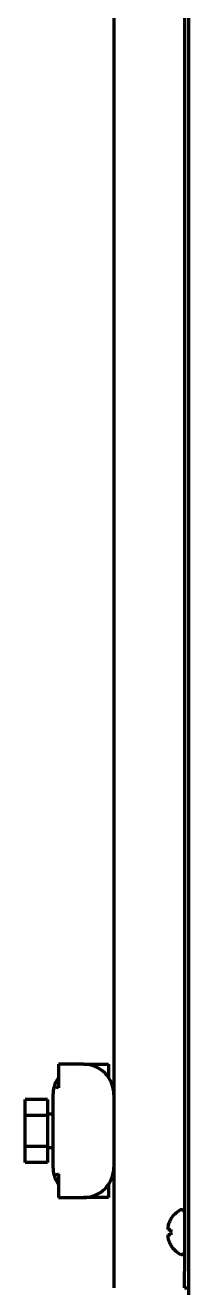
# Model space of a CAD drawing. Header units: inches. Extents: x -2405 to 7588, y 441 to 5654.
# Drawn here: x 4214.3 to 4243.8, y 2459.7 to 2686.8 of the extents above; entities that cross this region are included whole.
import ezdxf

# ---------------------------------------------------------------- set-up
doc = ezdxf.new("R2010")
doc.units = ezdxf.units.IN

msp = doc.modelspace()

# ---------------------------------------------------------------- linework, layer by layer
at = {"linetype": 'Continuous', "lineweight": 70}
for p, q in [((4243.81, 2437.13), (4243.81, 4088.62)), ((4230.31, 2775.73), (4230.31, 2459.73)), ((4243.01, 2771.43), (4243.01, 2462.73)), ((4224.81, 2499.93), (4220.31, 2499.93)), ((4220.31, 2499.93), (4220.31, 2495.66)), ((4224.81, 2499.93), (4229.31, 2499.93)), ((4229.31, 2499.93), (4229.31, 2497.59)), ((4220.31, 2495.66), (4219.5, 2495.88)), ((4214.31, 2490.75), (4214.31, 2493.58)), ((4218.31, 2493.58), (4214.31, 2493.58)), ((4218.31, 2493.58), (4218.31, 2490.75)), ((4219.31, 2494.43), (4219.31, 2481.43)), ((4214.31, 2490.75), (4218.31, 2490.75)), ((4214.31, 2485.1), (4214.31, 2490.75)), ((4219.31, 2490.93), (4218.31, 2490.93)), ((4218.31, 2490.75), (4218.31, 2485.1)), ((4218.31, 2485.1), (4214.31, 2485.1)), ((4214.31, 2482.28), (4214.31, 2485.1)), ((4218.31, 2485.1), (4218.31, 2482.28)), ((4218.31, 2484.93), (4219.31, 2484.93)), ((4218.31, 2482.28), (4214.31, 2482.28)), ((4219.5, 2479.98), (4220.31, 2480.2)), ((4220.31, 2480.2), (4220.31, 2475.93)), ((4229.31, 2478.27), (4229.31, 2475.93)), ((4220.31, 2475.93), (4224.81, 2475.93)), ((4229.31, 2475.93), (4224.81, 2475.93)), ((4242.61, 2473.73), (4242.41, 2473.73)), ((4240.53, 2472.03), (4240.56, 2472.03)), ((4240.56, 2467.43), (4240.53, 2467.43)), ((4242.41, 2465.73), (4242.61, 2465.73)), ((4243.01, 2459.73), (4243.01, 2462.73)), ((4243.01, 2459.73), (4243.81, 2459.73))]:
    msp.add_line(p, q, dxfattribs=at)
for centre, radius, start, end in [((4224.81, 2494.43), 5.5, 0, 90), ((4224.81, 2494.43), 5.5, 144.9032, 164.7449), ((4224.81, 2494.43), 5.5, 164.7449, 180), ((4224.81, 2481.43), 5.5, 180, 195.2551), ((4224.81, 2481.43), 5.5, 270, 0), ((4224.81, 2481.43), 5.5, 195.2551, 215.0968), ((4244.63, 2469.53), 4.8, 120.3012, 148.4186), ((4242.41, 2473.33), 0.4, 90, 120.3012), ((4242.61, 2473.33), 0.4, 0, 90), ((4244.31, 2469.73), 3.78, 172.3959, 179.9965), ((4244.31, 2469.73), 3.78, 180.0035, 187.6041), ((4244.63, 2469.93), 4.8, 211.5837, 239.6988), ((4242.41, 2466.13), 0.4, 239.6988, 270), ((4242.61, 2466.13), 0.4, 270, 0)]:
    msp.add_arc(centre, radius, start, end, dxfattribs=at)
for points in [[(4240.01, 2470.73), (4240.01, 2470.7), (4240, 2470.65), (4240, 2470.58), (4240, 2470.51), (4240, 2470.44), (4240, 2470.37), (4240, 2470.3), (4240.01, 2470.25), (4240.01, 2470.23)], [(4240.01, 2470.23), (4240.03, 2470.23), (4240.06, 2470.23), (4240.11, 2470.23), (4240.16, 2470.23), (4240.22, 2470.23), (4240.29, 2470.23), (4240.36, 2470.23), (4240.45, 2470.23), (4240.52, 2470.23), (4240.56, 2470.23)], [(4240.01, 2469.23), (4240.01, 2469.2), (4240, 2469.16), (4240, 2469.09), (4240, 2469.01), (4240, 2468.94), (4240, 2468.87), (4240, 2468.8), (4240.01, 2468.75), (4240.01, 2468.73)], [(4240.01, 2468.73), (4240.03, 2468.67), (4240.06, 2468.57), (4240.11, 2468.4), (4240.16, 2468.25), (4240.22, 2468.09), (4240.29, 2467.94), (4240.36, 2467.78), (4240.45, 2467.62), (4240.52, 2467.49), (4240.56, 2467.43)]]:
    msp.add_open_spline(points, degree=3, dxfattribs=at)
for points in [[(4240.56, 2472.03), (4240.44, 2471.83), (4240.33, 2471.62), (4240.19, 2471.29), (4240.15, 2471.18), (4240.07, 2470.96), (4240.04, 2470.84), (4240.01, 2470.73)], [(4240.56, 2469.23), (4240.44, 2469.23), (4240.33, 2469.23), (4240.19, 2469.23), (4240.15, 2469.23), (4240.07, 2469.23), (4240.04, 2469.23), (4240.01, 2469.23)]]:
    msp.add_open_spline(points, degree=3, knots=[0, 0, 0, 0, 0.5, 0.5, 0.75, 0.75, 1, 1, 1, 1], dxfattribs=at)

doc.saveas('drawing.dxf')
